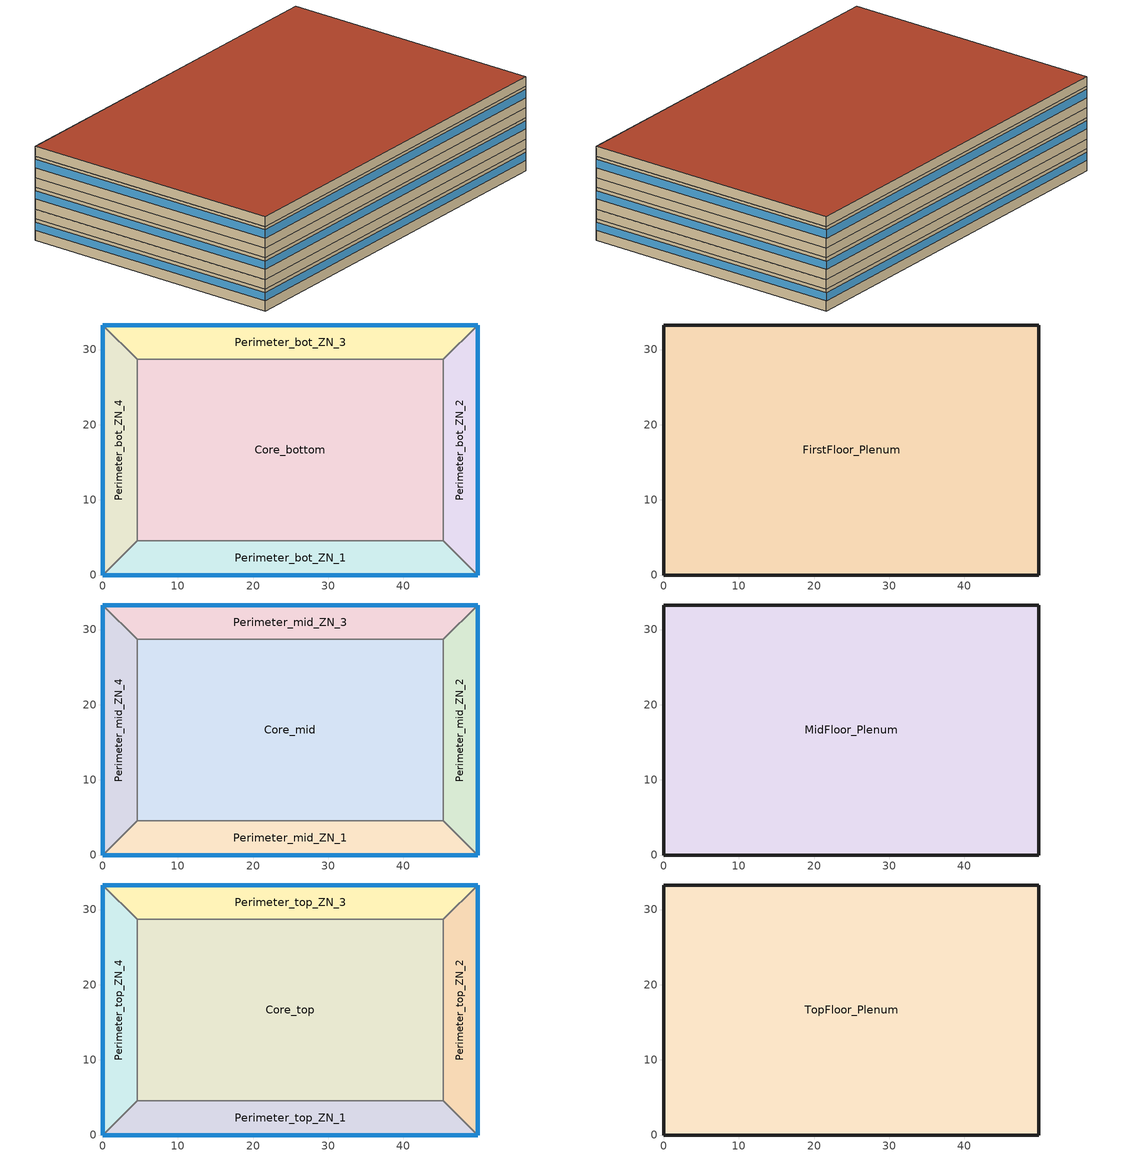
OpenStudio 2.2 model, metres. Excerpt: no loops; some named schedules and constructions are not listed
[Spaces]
Core_bottom
 floor ground: 45.34,28.7 45.34,4.57 4.57,4.57 4.57,28.7 z0
 wall to Perimeter_bot_ZN_1: 4.57,4.57 45.34,4.57 z0:2.74
 wall to Perimeter_bot_ZN_2: 45.34,4.57 45.34,28.7 z0:2.74
 wall to Perimeter_bot_ZN_4: 4.57,28.7 4.57,4.57 z0:2.74
 wall to Perimeter_bot_ZN_3: 45.34,28.7 4.57,28.7 z0:2.74
Perimeter_bot_ZN_2
 floor ground: 49.91,33.27 49.91,0 45.34,4.57 45.34,28.7 z0
 wall outside: 49.91,0 49.91,33.27 z0:2.74
 wall to Perimeter_bot_ZN_1: 45.34,4.57 49.91,0 z0:2.74
 wall to Perimeter_bot_ZN_3: 49.91,33.27 45.34,28.7 z0:2.74
 window: 49.91,0 49.91,33.27 z1.29:2.33
Perimeter_bot_ZN_3
 floor ground: 49.91,33.27 45.34,28.7 4.57,28.7 0,33.27 z0
 wall outside: 49.91,33.27 0,33.27 z0:2.74
 wall to Perimeter_bot_ZN_4: 0,33.27 4.57,28.7 z0:2.74
 window: 49.91,33.27 0,33.27 z1.29:2.33
Perimeter_bot_ZN_1
 floor ground: 45.34,4.57 49.91,0 0,0 4.57,4.57 z0
 wall outside: 0,0 49.91,0 z0:2.74
 wall to Perimeter_bot_ZN_4: 4.57,4.57 0,0 z0:2.74
 window: 0,0 49.91,0 z1.29:2.33
Perimeter_bot_ZN_4
 floor ground: 0,33.27 4.57,28.7 4.57,4.57 0,0 z0
 wall outside: 0,33.27 0,0 z0:2.74
 window: 0,33.27 0,0 z1.29:2.33
FirstFloor_Plenum
 floor to Perimeter_bot_ZN_3: 49.91,33.27 45.34,28.7 4.57,28.7 0,33.27 z2.74
 floor to Perimeter_bot_ZN_1: 45.34,4.57 49.91,0 0,0 4.57,4.57 z2.74
 floor to Core_bottom: 45.34,28.7 45.34,4.57 4.57,4.57 4.57,28.7 z2.74
 floor to Perimeter_bot_ZN_4: 0,33.27 4.57,28.7 4.57,4.57 0,0 z2.74
 floor to Perimeter_bot_ZN_2: 49.91,33.27 49.91,0 45.34,4.57 45.34,28.7 z2.74
 wall outside: 0,33.27 0,0 49.91,0 49.91,33.27 0,33.27 z2.74:3.96
Perimeter_mid_ZN_4
 floor to FirstFloor_Plenum: 0,33.27 4.57,28.7 4.57,4.57 0,0 z3.96
 wall outside: 0,33.27 0,0 z3.96:6.71
 wall to Perimeter_mid_ZN_3: 4.57,28.7 0,33.27 z3.96:6.71
 wall to Core_mid: 4.57,4.57 4.57,28.7 z3.96:6.71
 wall to Perimeter_mid_ZN_1: 0,0 4.57,4.57 z3.96:6.71
 window: 0,33.27 0,0 z5.26:6.29
Perimeter_mid_ZN_1
 floor to FirstFloor_Plenum: 45.34,4.57 49.91,0 0,0 4.57,4.57 z3.96
 wall outside: 0,0 49.91,0 z3.96:6.71
 wall to Core_mid: 45.34,4.57 4.57,4.57 z3.96:6.71
 wall to Perimeter_mid_ZN_2: 49.91,0 45.34,4.57 z3.96:6.71
 window: 0,0 49.91,0 z5.26:6.29
Perimeter_mid_ZN_2
 floor to FirstFloor_Plenum: 49.91,33.27 49.91,0 45.34,4.57 45.34,28.7 z3.96
 wall outside: 49.91,0 49.91,33.27 z3.96:6.71
 wall to Perimeter_mid_ZN_3: 49.91,33.27 45.34,28.7 z3.96:6.71
 wall to Core_mid: 45.34,28.7 45.34,4.57 z3.96:6.71
 window: 49.91,0 49.91,33.27 z5.26:6.29
Core_mid
 floor to FirstFloor_Plenum: 45.34,28.7 45.34,4.57 4.57,4.57 4.57,28.7 z3.96
 wall to Perimeter_mid_ZN_3: 45.34,28.7 4.57,28.7 z3.96:6.71
Perimeter_mid_ZN_3
 floor to FirstFloor_Plenum: 49.91,33.27 45.34,28.7 4.57,28.7 0,33.27 z3.96
 wall outside: 49.91,33.27 0,33.27 z3.96:6.71
 window: 49.91,33.27 0,33.27 z5.26:6.29
MidFloor_Plenum
 floor to Perimeter_mid_ZN_3: 49.91,33.27 45.34,28.7 4.57,28.7 0,33.27 z6.71
 floor to Perimeter_mid_ZN_4: 0,33.27 4.57,28.7 4.57,4.57 0,0 z6.71
 floor to Core_mid: 45.34,28.7 45.34,4.57 4.57,4.57 4.57,28.7 z6.71
 floor to Perimeter_mid_ZN_2: 49.91,33.27 49.91,0 45.34,4.57 45.34,28.7 z6.71
 floor to Perimeter_mid_ZN_1: 45.34,4.57 49.91,0 0,0 4.57,4.57 z6.71
 wall outside: 0,33.27 0,0 49.91,0 49.91,33.27 0,33.27 z6.71:7.92
Perimeter_top_ZN_3
 floor to MidFloor_Plenum: 49.91,33.27 45.34,28.7 4.57,28.7 0,33.27 z7.92
 wall outside: 49.91,33.27 0,33.27 z7.92:10.67
 wall to Perimeter_top_ZN_4: 0,33.27 4.57,28.7 z7.92:10.67
 wall to Core_top: 4.57,28.7 45.34,28.7 z7.92:10.67
 wall to Perimeter_top_ZN_2: 45.34,28.7 49.91,33.27 z7.92:10.67
 window: 49.91,33.27 0,33.27 z9.22:10.25
Perimeter_top_ZN_4
 floor to MidFloor_Plenum: 0,33.27 4.57,28.7 4.57,4.57 0,0 z7.92
 wall outside: 0,33.27 0,0 z7.92:10.67
 wall to Perimeter_top_ZN_1: 0,0 4.57,4.57 z7.92:10.67
 wall to Core_top: 4.57,4.57 4.57,28.7 z7.92:10.67
 window: 0,33.27 0,0 z9.22:10.25
Core_top
 floor to MidFloor_Plenum: 45.34,28.7 45.34,4.57 4.57,4.57 4.57,28.7 z7.92
 wall to Perimeter_top_ZN_1: 4.57,4.57 45.34,4.57 z7.92:10.67
 wall to Perimeter_top_ZN_2: 45.34,4.57 45.34,28.7 z7.92:10.67
Perimeter_top_ZN_2
 floor to MidFloor_Plenum: 49.91,33.27 49.91,0 45.34,4.57 45.34,28.7 z7.92
 wall outside: 49.91,0 49.91,33.27 z7.92:10.67
 wall to Perimeter_top_ZN_1: 45.34,4.57 49.91,0 z7.92:10.67
 window: 49.91,0 49.91,33.27 z9.22:10.25
Perimeter_top_ZN_1
 floor to MidFloor_Plenum: 45.34,4.57 49.91,0 0,0 4.57,4.57 z7.92
 wall outside: 0,0 49.91,0 z7.92:10.67
 window: 0,0 49.91,0 z9.22:10.25
TopFloor_Plenum
 floor to Perimeter_top_ZN_4: 0,33.27 4.57,28.7 4.57,4.57 0,0 z10.67
 floor to Perimeter_top_ZN_2: 49.91,33.27 49.91,0 45.34,4.57 45.34,28.7 z10.67
 floor to Core_top: 45.34,28.7 45.34,4.57 4.57,4.57 4.57,28.7 z10.67
 floor to Perimeter_top_ZN_3: 49.91,33.27 45.34,28.7 4.57,28.7 0,33.27 z10.67
 floor to Perimeter_top_ZN_1: 45.34,4.57 49.91,0 0,0 4.57,4.57 z10.67
 wall outside: 0,33.27 0,0 49.91,0 49.91,33.27 0,33.27 z10.67:11.89
 roof outside: 49.91,0 49.91,33.27 0,33.27 0,0 z11.89
[Site]
Val d'Or_PQ_CAN: Latitude {deg}=48.07; Longitude {deg}=-77.78; Time Zone {hr}=-5; Elevation {m}=337; Terrain=City
[Building]
NECB 2011-MediumOffice-NECB HDD Method-CAN_PQ_Val.d.Or.717250_CWEC.epw created: 2017-07-10 18:24:27 +0000: North Axis {deg}=0; Default Construction Set=NECB 2011 - Office - NECB HDD Method at climate 7b; Standards Number of Stories=3; Standards Number of Above Ground Stories=3; Standards Building Type=MediumOffice
[ClimateZones]
Climate Zone Institution Name 1=ASHRAE; Climate Zone Document Name 1=ANSI/ASHRAE Standard 169; Climate Zone Document Year 1=2006; Climate Zone Institution Name 2=CEC; Climate Zone Document Name 2=California Climate Zone Descriptions; Climate Zone Document Year 2=1995
[Site:GroundTemperature:BuildingSurface]
19.527, 19.502, 19.536, 19.598, 20.002, 21.64, 22.225, 22.375, 21.449, 20.121, 19.802, 19.633
[Site:WaterMainsTemperature]
Calculation Method=Correlation; Annual Average Outdoor Air Temperature {C}=1.325; Maximum Difference In Monthly Average Outdoor Air Temperatures {deltaC}=35
[SizingPeriod:DesignDay] Barometric Pressure {Pa}=97342; Sky Clearness=0; Rain Indicator=0; Snow Indicator=0; Day of Month=21; Daylight Saving Time Indicator=0; Humidity Indicating Type=Wetbulb; Dry-Bulb Temperature Range Modifier Type=DefaultMultipliers
Name | Maximum Dry-Bulb Temperature {C} | Daily Dry-Bulb Temperature Range {deltaC} | Humidity Indicating Conditions at Maximum Dry-Bulb | Wind Speed {m/s} | Wind Direction {deg} | Month | Day Type | Solar Model Indicator | ASHRAE Taub | ASHRAE Taud
Val d'Or Ann Clg .4% Condns DB=>MWB | 28.6 | 11.1 | 19.7 | 4.5 | 250 | 7 | SummerDesignDay | ASHRAETau | 0.425 | 2.113
Val d'Or Ann Clg .4% Condns WB=>MDB | 26.5 | 11.1 | 21.2 | 4.5 | 250 | 7 | SummerDesignDay | ASHRAETau | 0.425 | 2.113
Val d'Or Ann Htg 99.6% Condns DB | -33.2 | 0 | -33.2 | 2 | 300 | 1 | WinterDesignDay | ASHRAEClearSky
[Material:NoMass]
CP02 CARPET PAD: Roughness=VeryRough; Thermal Resistance {m2-K/W}=0.21648; Thermal Absorptance=0.9; Solar Absorptance=0.7; Visible Absorptance=0.8
[Material]
Name | Roughness | Thickness {m} | Conductivity {W/m-K} | Density {kg/m3} | Specific Heat {J/kg-K} | Thermal Absorptance | Solar Absorptance | Visible Absorptance
100mm Normalweight concrete floor | MediumSmooth | 0.1016 | 2.31 | 2322 | 832
G01 13mm gypsum board | Smooth | 0.0127 | 0.16 | 800 | 1090 | 0.9 | 0.7 | 0.5
G05 25mm wood | MediumSmooth | 0.0254 | 0.15 | 608 | 1630 | 0.9 | 0.5 | 0.5
[Construction]
Typical Interior Floor: 100mm Normalweight concrete floor, CP02 CARPET PAD
Typical Interior Wall: G01 13mm gypsum board, G01 13mm gypsum board
Typical Interior Ceiling: CP02 CARPET PAD, 100mm Normalweight concrete floor
Typical Interior Window: Clear 3mm
Typical Interior Door; Typical Interior Partition: G05 25mm wood
Customized Fenestration: cond=0.220 tvis=0.220 tsol=0.232: Customized Fenestration:: cond=0.220 tvis=0.220 tsol=0.232
Customized Fenestration: cond=0.220 tvis=0.441 tsol=0.279: Customized Fenestration:: cond=0.220 tvis=0.441 tsol=0.279
Customized Fenestration: cond=0.220 tvis=0.294 tsol=0.332: Customized Fenestration:: cond=0.220 tvis=0.294 tsol=0.332
Customized Fenestration: cond=0.220 tvis=0.898 tsol=0.837: Customized Fenestration:: cond=0.220 tvis=0.898 tsol=0.837
[DefaultConstructionSet]
NECB 2011 - Office - NECB HDD Method at climate 7b: Default Exterior Surface Constructions=NECB 2011 - Office - NECB HDD Method at climate 7b; Default Interior Surface Constructions=Default Surface Constructions 2; Default Ground Contact Surface Constructions=NECB 2011 - Office - NECB HDD Method at climate 7b 1; Default Exterior SubSurface Constructions=NECB 2011 - Office - NECB HDD Method at climate 7b; Default Interior SubSurface Constructions=Default Sub Surface Constructions 2; Interior Partition Construction=Typical Interior Partition
[DefaultSurfaceConstructions]
Name | Floor Construction | Wall Construction | Roof Ceiling Construction
Default Surface Constructions 2 | Typical Interior Floor | Typical Interior Wall | Typical Interior Ceiling
NECB 2011 - Office - NECB HDD Method at climate 7b | Customized opaque construction {de47423a-3824-49c1-bf17-d6a7c8f9365a} to conductance of 0.162 | Customized opaque construction {9ea0cc31-adf7-426c-b4e8-e99fd54ee12f} to conductance of 0.21 | Customized opaque construction {19295f1b-837e-41bc-bc58-7d37b3202ac1} to conductance of 0.162
NECB 2011 - Office - NECB HDD Method at climate 7b 1 | Customized opaque construction {24412a43-f1b4-47fe-b582-026c65b07a18} to conductance of 0.757 | Customized opaque construction {24412a43-f1b4-47fe-b582-026c65b07a18} to conductance of 0.284 | Customized opaque construction {24412a43-f1b4-47fe-b582-026c65b07a18} to conductance of 0.284
[DefaultSubSurfaceConstructions]
Name | Fixed Window Construction | Operable Window Construction | Door Construction | Glass Door Construction | Overhead Door Construction | Skylight Construction | Tubular Daylight Dome Construction | Tubular Daylight Diffuser Construction
Default Sub Surface Constructions 2 | Typical Interior Window | Typical Interior Window | Typical Interior Door
NECB 2011 - Office - NECB HDD Method at climate 7b | Customized Fenestration: cond=0.220 tvis=0.220 tsol=0.232 | Customized Fenestration: cond=0.220 tvis=0.220 tsol=0.232 | Customized opaque construction {831ba899-7610-4df5-a946-baa11112e4aa} to conductance of 2.2 | Customized Fenestration: cond=0.220 tvis=0.441 tsol=0.279 | Customized opaque construction {515ec54f-c8cc-45c1-a6bc-da4c97d72934} to conductance of 2.2 | Customized Fenestration: cond=0.220 tvis=0.294 tsol=0.332 | Customized Fenestration: cond=0.220 tvis=0.898 tsol=0.837 | Customized Fenestration: cond=0.220 tvis=0.898 tsol=0.837
[WindowMaterial:Glazing]
Clear 3mm: Optical Data Type=SpectralAverage; Thickness {m}=0.003; Solar Transmittance at Normal Incidence=0.837; Front Side Solar Reflectance at Normal Incidence=0.075; Back Side Solar Reflectance at Normal Incidence=0.075; Visible Transmittance at Normal Incidence=0.898; Front Side Visible Reflectance at Normal Incidence=0.081; Back Side Visible Reflectance at Normal Incidence=0.081; Infrared Transmittance at Normal Incidence=0; Front Side Infrared Hemispherical Emissivity=0.84; Back Side Infrared Hemispherical Emissivity=0.84; Conductivity {W/m-K}=0.9; Dirt Correction Factor for Solar and Visible Transmittance=1; Solar Diffusing=No
[WindowMaterial:SimpleGlazingSystem] U-Factor {W/m2-K}=2.2; Solar Heat Gain Coefficient=0.6; Visible Transmittance=0.21
Customized Fenestration:: cond=0.220 tvis=0.220 tsol=0.232; Customized Fenestration:: cond=0.220 tvis=0.441 tsol=0.279; Customized Fenestration:: cond=0.220 tvis=0.294 tsol=0.332; Customized Fenestration:: cond=0.220 tvis=0.898 tsol=0.837
[Space]
Name | Space Type | Building Story | Thermal Zone | Part of Total Floor Area
Perimeter_mid_ZN_4 | Space Function Office - open plan | Building Story 2 | Sp-Perimeter_mid_ZN_4 Sys-6 Flr-3 Sch-A HPlcmt-west ZN | Yes
Core_bottom | Space Function Office - open plan | Building Story 1 | Sp-Core_bottom Sys-6 Flr-2 Sch-A HPlcmt-core ZN | Yes
FirstFloor_Plenum | Space Function - undefined - | Building Story 1 | Sp-FirstFloor_Plenum Sys-0 Flr-2 Sch-- undefined - HPlcmt-north ZN | No
TopFloor_Plenum | Space Function - undefined - | Building Story 3 | Sp-TopFloor_Plenum Sys-0 Flr-1 Sch-- undefined - HPlcmt-north ZN | No
Perimeter_top_ZN_3 | Space Function Office - open plan | Building Story 3 | Sp-Perimeter_top_ZN_3 Sys-6 Flr-1 Sch-A HPlcmt-north ZN | Yes
Perimeter_bot_ZN_2 | Space Function Office - open plan | Building Story 1 | Sp-Perimeter_bot_ZN_2 Sys-6 Flr-2 Sch-A HPlcmt-east ZN | Yes
MidFloor_Plenum | Space Function - undefined - | Building Story 2 | Sp-MidFloor_Plenum Sys-0 Flr-3 Sch-- undefined - HPlcmt-north ZN | No
Perimeter_mid_ZN_1 | Space Function Office - open plan | Building Story 2 | Sp-Perimeter_mid_ZN_1 Sys-6 Flr-3 Sch-A HPlcmt-south ZN | Yes
Perimeter_bot_ZN_1 | Space Function Office - open plan | Building Story 1 | Sp-Perimeter_bot_ZN_1 Sys-6 Flr-2 Sch-A HPlcmt-south ZN | Yes
Perimeter_bot_ZN_3 | Space Function Office - open plan | Building Story 1 | Sp-Perimeter_bot_ZN_3 Sys-6 Flr-2 Sch-A HPlcmt-north ZN | Yes
Perimeter_mid_ZN_2 | Space Function Office - open plan | Building Story 2 | Sp-Perimeter_mid_ZN_2 Sys-6 Flr-3 Sch-A HPlcmt-east ZN | Yes
Perimeter_top_ZN_4 | Space Function Office - open plan | Building Story 3 | Sp-Perimeter_top_ZN_4 Sys-6 Flr-1 Sch-A HPlcmt-west ZN | Yes
Perimeter_bot_ZN_4 | Space Function Office - open plan | Building Story 1 | Sp-Perimeter_bot_ZN_4 Sys-6 Flr-2 Sch-A HPlcmt-west ZN | Yes
Core_top | Space Function Office - open plan | Building Story 3 | Sp-Core_top Sys-6 Flr-1 Sch-A HPlcmt-core ZN | Yes
Perimeter_top_ZN_2 | Space Function Office - open plan | Building Story 3 | Sp-Perimeter_top_ZN_2 Sys-6 Flr-1 Sch-A HPlcmt-east ZN | Yes
Perimeter_top_ZN_1 | Space Function Office - open plan | Building Story 3 | Sp-Perimeter_top_ZN_1 Sys-6 Flr-1 Sch-A HPlcmt-south ZN | Yes
Core_mid | Space Function Office - open plan | Building Story 2 | Sp-Core_mid Sys-6 Flr-3 Sch-A HPlcmt-core ZN | Yes
Perimeter_mid_ZN_3 | Space Function Office - open plan | Building Story 2 | Sp-Perimeter_mid_ZN_3 Sys-6 Flr-3 Sch-A HPlcmt-north ZN | Yes
[BuildingStory]
Name | Nominal Z Coordinate {m}
Building Story 1 | 0
Building Story 2 | 3.9624
Building Story 3 | 7.9248
[SpaceType] Standards Building Type=Space Function
Name | Default Schedule Set | Design Specification Outdoor Air Object | Standards Space Type
Space Function - undefined - | Space Function - undefined - Schedule Set | Space Function - undefined - Ventilation | - undefined -
Space Function Office - open plan | Space Function Office - open plan Schedule Set | Space Function Office - open plan Ventilation | Office - open plan
[DesignSpecification:OutdoorAir]
Name | Outdoor Air Flow per Person {m3/s-person} | Outdoor Air Flow per Floor Area {m3/s-m2} | Outdoor Air Flow Air Changes per Hour {1/hr} | Outdoor Air Method
Space Function - undefined - Ventilation | 0 | 0 | 0
Space Function Office - open plan Ventilation |  | 0.0004318 |  | Sum
[DefaultScheduleSet] Infiltration Schedule=Always On
Name | Number of People Schedule | People Activity Level Schedule | Lighting Schedule | Electric Equipment Schedule
Space Function - undefined - Schedule Set
Space Function Office - open plan Schedule Set | NECB-A-Occupancy | NECB-Activity | NECB-A-Lighting | NECB-A-Electric-Equipment
[ThermostatSetpoint:DualSetpoint]
Name | Heating Setpoint Temperature Schedule | Cooling Setpoint Temperature Schedule
Space Function - undefined - Thermostat 4; Space Function - undefined - Thermostat 5; Space Function - undefined - Thermostat 6
Space Function Office - open plan Thermostat 16; Space Function Office - open plan Thermostat 17; Space Function Office - open plan Thermostat 18; Space Function Office - open plan Thermostat 19; Space Function Office - open plan Thermostat 20; Space Function Office - open plan Thermostat 21; Space Function Office - open plan Thermostat 22; Space Function Office - open plan Thermostat 23; Space Function Office - open plan Thermostat 24; Space Function Office - open plan Thermostat 25; Space Function Office - open plan Thermostat 26; Space Function Office - open plan Thermostat 27; Space Function Office - open plan Thermostat 28; Space Function Office - open plan Thermostat 29; Space Function Office - open plan Thermostat 30 | NECB-A-Thermostat Setpoint-Heating | NECB-A-Thermostat Setpoint-Cooling
[People:Definition]
Space Function Office - open plan People Definition: Number of People Calculation Method=People/Area; People per Space Floor Area {person/m2}=0.0500522; Fraction Radiant=0.3
[People]
Space Function Office - open plan People: People Definition=Space Function Office - open plan People Definition; Space or SpaceType=Space Function Office - open plan; Work Efficiency Schedule=Work Efficiency Schedule; Clothing Insulation Schedule=Clothing Schedule; Air Velocity Schedule=Air Velocity Schedule
[Lights:Definition]
Space Function Office - open plan Lights Definition: Design Level Calculation Method=Watts/Area; Watts per Space Floor Area {W/m2}=10.9999; Fraction Radiant=0.5; Fraction Visible=0.2
[Lights]
Space Function Office - open plan Lights: Lights Definition=Space Function Office - open plan Lights Definition; Space or SpaceType=Space Function Office - open plan
[ElectricEquipment:Definition]
Space Function Office - open plan Elec Equip Definition: Design Level Calculation Method=Watts/Area; Watts per Space Floor Area {W/m2}=7.49994; Fraction Radiant=0.5
[ElectricEquipment]
Space Function Office - open plan Elec Equip: Electric Equipment Definition=Space Function Office - open plan Elec Equip Definition; Space or SpaceType=Space Function Office - open plan
[SpaceInfiltration:DesignFlowRate] Schedule=Always On Discrete; Design Flow Rate Calculation Method=Flow/ExteriorArea; Flow per Exterior Surface Area {m3/s-m2}=0.00025; Constant Term Coefficient=0; Temperature Term Coefficient=0; Velocity Term Coefficient=0.224; Velocity Squared Term Coefficient=0
Name | Space or SpaceType
FirstFloor_Plenum Infiltration | FirstFloor_Plenum
MidFloor_Plenum Infiltration | MidFloor_Plenum
Perimeter_bot_ZN_1 Infiltration | Perimeter_bot_ZN_1
Perimeter_bot_ZN_2 Infiltration | Perimeter_bot_ZN_2
Perimeter_bot_ZN_3 Infiltration | Perimeter_bot_ZN_3
Perimeter_bot_ZN_4 Infiltration | Perimeter_bot_ZN_4
Perimeter_mid_ZN_1 Infiltration | Perimeter_mid_ZN_1
Perimeter_mid_ZN_2 Infiltration | Perimeter_mid_ZN_2
Perimeter_mid_ZN_3 Infiltration | Perimeter_mid_ZN_3
Perimeter_mid_ZN_4 Infiltration | Perimeter_mid_ZN_4
Perimeter_top_ZN_1 Infiltration | Perimeter_top_ZN_1
Perimeter_top_ZN_2 Infiltration | Perimeter_top_ZN_2
Perimeter_top_ZN_3 Infiltration | Perimeter_top_ZN_3
Perimeter_top_ZN_4 Infiltration | Perimeter_top_ZN_4
TopFloor_Plenum Infiltration | TopFloor_Plenum
[ThermalZone] Use Ideal Air Loads=No
Name | Thermostat
Sp-TopFloor_Plenum Sys-0 Flr-1 Sch-- undefined - HPlcmt-north ZN | Space Function - undefined - Thermostat 4
Sp-FirstFloor_Plenum Sys-0 Flr-2 Sch-- undefined - HPlcmt-north ZN | Space Function - undefined - Thermostat 5
Sp-MidFloor_Plenum Sys-0 Flr-3 Sch-- undefined - HPlcmt-north ZN | Space Function - undefined - Thermostat 6
Sp-Perimeter_top_ZN_3 Sys-6 Flr-1 Sch-A HPlcmt-north ZN | Space Function Office - open plan Thermostat 16
Sp-Perimeter_top_ZN_2 Sys-6 Flr-1 Sch-A HPlcmt-east ZN | Space Function Office - open plan Thermostat 17
Sp-Perimeter_top_ZN_4 Sys-6 Flr-1 Sch-A HPlcmt-west ZN | Space Function Office - open plan Thermostat 18
Sp-Perimeter_top_ZN_1 Sys-6 Flr-1 Sch-A HPlcmt-south ZN | Space Function Office - open plan Thermostat 19
Sp-Core_top Sys-6 Flr-1 Sch-A HPlcmt-core ZN | Space Function Office - open plan Thermostat 20
Sp-Perimeter_bot_ZN_3 Sys-6 Flr-2 Sch-A HPlcmt-north ZN | Space Function Office - open plan Thermostat 21
Sp-Perimeter_bot_ZN_2 Sys-6 Flr-2 Sch-A HPlcmt-east ZN | Space Function Office - open plan Thermostat 22
Sp-Perimeter_bot_ZN_4 Sys-6 Flr-2 Sch-A HPlcmt-west ZN | Space Function Office - open plan Thermostat 23
Sp-Perimeter_bot_ZN_1 Sys-6 Flr-2 Sch-A HPlcmt-south ZN | Space Function Office - open plan Thermostat 24
Sp-Core_bottom Sys-6 Flr-2 Sch-A HPlcmt-core ZN | Space Function Office - open plan Thermostat 25
Sp-Perimeter_mid_ZN_3 Sys-6 Flr-3 Sch-A HPlcmt-north ZN | Space Function Office - open plan Thermostat 26
Sp-Perimeter_mid_ZN_2 Sys-6 Flr-3 Sch-A HPlcmt-east ZN | Space Function Office - open plan Thermostat 27
Sp-Perimeter_mid_ZN_4 Sys-6 Flr-3 Sch-A HPlcmt-west ZN | Space Function Office - open plan Thermostat 28
Sp-Perimeter_mid_ZN_1 Sys-6 Flr-3 Sch-A HPlcmt-south ZN | Space Function Office - open plan Thermostat 29
Sp-Core_mid Sys-6 Flr-3 Sch-A HPlcmt-core ZN | Space Function Office - open plan Thermostat 30
